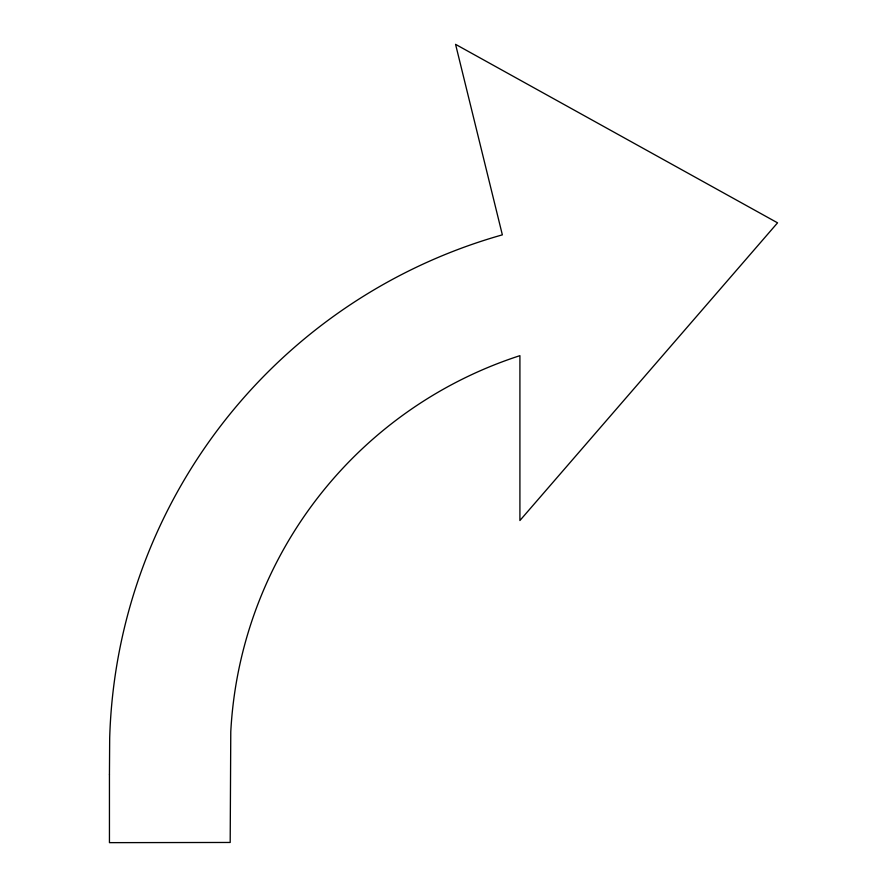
<?xml version="1.0" encoding="UTF-8"?>
<svg xmlns="http://www.w3.org/2000/svg" width="887" height="887" viewBox="0 0 887 887"><rect width="100%" height="100%" fill="white"/><g stroke="black" fill="none" stroke-linecap="round" stroke-linejoin="round"><path stroke-width="1.33" d="M109.445 774.639L109.445 842.65L230.188 842.462L230.775 731.786A418.575 418.575 0 0 1 519.915 355.665L519.915 520.514L777.555 222.837L455.574 44.35L502.352 234.855A539.307 539.307 0 0 0 109.678 738.184L109.445 774.639"/></g></svg>
